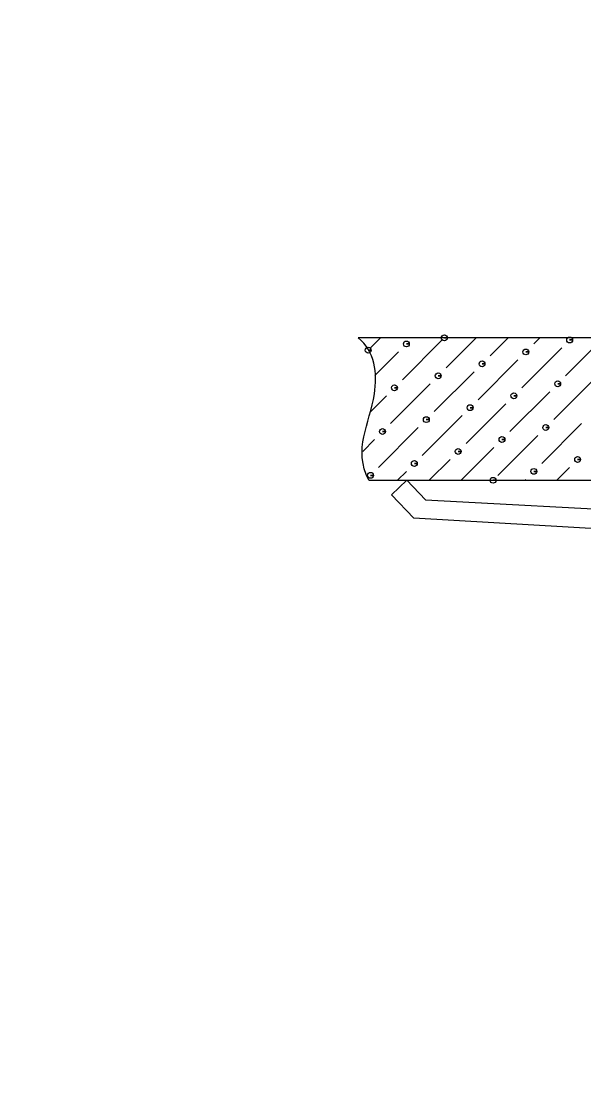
# Model space of a CAD drawing. Header units: millimetres. Extents: x 164 to 1139, y 316 to 1000.
# Drawn here: x 709.12 to 734.05, y 746.01 to 793.48 of the extents above; entities that cross this region are included whole.
import ezdxf

# ---------------------------------------------------------------- set-up
doc = ezdxf.new("R2010")
doc.units = ezdxf.units.MM
doc.linetypes.add('ACAD_ISO02W100', pattern=[15, 12, -3])
for name, color, linetype, lineweight in [('尺寸標注', 1, 'Continuous', 30), ('細實線', 1, 'Continuous', 13), ('虚线', 2, 'ACAD_ISO02W100', 30)]:
    doc.layers.add(name, color=color, linetype=linetype, lineweight=lineweight)
doc.styles.add('DIM', font='txt.shx', dxfattribs={"width": 0.7, "bigfont": 'chineset.shx'})
doc.dimstyles.new('mm+in(开孔纸尺寸)', dxfattribs={"dimscale": 3, "dimtxt": 3.8, "dimasz": 2, "dimexe": 1.25, "dimexo": 0.625, "dimgap": 2, "dimtad": 1, "dimtxsty": 'DIM', "dimcen": 0, "dimclrd": 256, "dimclre": 256, "dimclrt": 3, "dimadec": 0, "dimazin": 0, "dimtfac": 1, "dimtmove": 0, "dimatfit": 1, "dimfxl": 1, "dimlwd": -1, "dimarcsym": 0})

# ---------------------------------------------------------------- blocks, each defined once
blk = doc.blocks.new('*D19')
at = {"layer": 'Defpoints', "color": 0}
for p in [(798.681, 916.169), (454.981, 691.54), (798.681, 691.477)]:
    blk.add_point(p, dxfattribs=at)
at = {"layer": '尺寸標注', "lineweight": -2}
for p, q in [((454.981, 693.415), (454.981, 919.919)), ((798.681, 693.352), (798.681, 919.919))]:
    blk.add_line(p, q, dxfattribs=at)
at = {"layer": '尺寸標注'}
blk.add_line((460.981, 916.169), (792.681, 916.169), dxfattribs=at)
for points in [[(460.981, 917.169), (460.981, 915.169), (454.981, 916.169)], [(792.681, 915.169), (792.681, 917.169), (798.681, 916.169)]]:
    blk.add_solid(points, dxfattribs=at)
at = {"layer": '尺寸標注', "color": 3, "insert": (626.831, 928.819), "char_height": 11.4, "attachment_point": 5, "style": 'DIM'}
blk.add_mtext('343,7mm [13 9/16"]', dxfattribs=at)
blk = doc.blocks.new('*D20')
at = {"layer": 'Defpoints', "color": 0}
for p in [(792.331, 883.169), (461.331, 691.477), (792.331, 691.477)]:
    blk.add_point(p, dxfattribs=at)
at = {"layer": '尺寸標注', "lineweight": -2}
for p, q in [((461.331, 693.352), (461.331, 886.919)), ((792.331, 693.352), (792.331, 886.919))]:
    blk.add_line(p, q, dxfattribs=at)
at = {"layer": '尺寸標注'}
blk.add_line((467.331, 883.169), (786.331, 883.169), dxfattribs=at)
for points in [[(467.331, 884.169), (467.331, 882.169), (461.331, 883.169)], [(786.331, 882.169), (786.331, 884.169), (792.331, 883.169)]]:
    blk.add_solid(points, dxfattribs=at)
at = {"layer": '尺寸標注', "color": 3, "insert": (626.831, 894.869), "char_height": 11.4, "attachment_point": 5, "style": 'DIM'}
blk.add_mtext('331mm [13 1/16"]', dxfattribs=at)
blk = doc.blocks.new('*D23')
at = {"layer": 'Defpoints', "color": 0}
for p in [(785.981, 849.669), (467.681, 691.477), (785.981, 691.477)]:
    blk.add_point(p, dxfattribs=at)
at = {"layer": '尺寸標注', "lineweight": -2}
for p, q in [((467.681, 693.352), (467.681, 853.419)), ((785.981, 693.352), (785.981, 853.419))]:
    blk.add_line(p, q, dxfattribs=at)
at = {"layer": '尺寸標注'}
blk.add_line((473.681, 849.669), (779.981, 849.669), dxfattribs=at)
for points in [[(473.681, 850.669), (473.681, 848.669), (467.681, 849.669)], [(779.981, 848.669), (779.981, 850.669), (785.981, 849.669)]]:
    blk.add_solid(points, dxfattribs=at)
at = {"layer": '尺寸標注', "color": 3, "insert": (626.831, 862.319), "char_height": 11.4, "attachment_point": 5, "style": 'DIM'}
blk.add_mtext('318,3mm [12 9/16"]', dxfattribs=at)
blk = doc.blocks.new('*D24')
at = {"layer": 'Defpoints', "color": 0}
for p in [(626.769, 833.327), (626.749, 549.627), (922.186, 549.627)]:
    blk.add_point(p, dxfattribs=at)
at = {"layer": '尺寸標注', "lineweight": -2}
for p, q in [((628.644, 833.327), (925.936, 833.327)), ((628.624, 549.627), (925.936, 549.627))]:
    blk.add_line(p, q, dxfattribs=at)
at = {"layer": '尺寸標注'}
blk.add_line((922.186, 827.327), (922.186, 555.627), dxfattribs=at)
for points in [[(923.186, 827.327), (921.186, 827.327), (922.186, 833.327)], [(921.186, 555.627), (923.186, 555.627), (922.186, 549.627)]]:
    blk.add_solid(points, dxfattribs=at)
at = {"layer": '尺寸標注', "color": 3, "insert": (909.536, 691.477), "char_height": 11.4, "attachment_point": 5, "rotation": 90, "style": 'DIM'}
blk.add_mtext('283,7mm [11 3/16"]', dxfattribs=at)
blk = doc.blocks.new('*D25')
at = {"layer": 'Defpoints', "color": 0}
for p in [(626.77, 826.977), (884.186, 826.977), (626.831, 555.977)]:
    blk.add_point(p, dxfattribs=at)
at = {"layer": '尺寸標注', "lineweight": -2}
for p, q in [((628.645, 826.977), (887.936, 826.977)), ((628.706, 555.977), (887.936, 555.977))]:
    blk.add_line(p, q, dxfattribs=at)
at = {"layer": '尺寸標注'}
blk.add_line((884.186, 561.977), (884.186, 820.977), dxfattribs=at)
for points in [[(885.186, 820.977), (883.186, 820.977), (884.186, 826.977)], [(883.186, 561.977), (885.186, 561.977), (884.186, 555.977)]]:
    blk.add_solid(points, dxfattribs=at)
at = {"layer": '尺寸標注', "color": 3, "insert": (872.486, 691.477), "char_height": 11.4, "attachment_point": 5, "rotation": 90, "style": 'DIM'}
blk.add_mtext('271mm [10 11/16"]', dxfattribs=at)
blk = doc.blocks.new('*D26')
at = {"layer": 'Defpoints', "color": 0}
for p in [(626.831, 820.627), (626.828, 562.327), (846.852, 562.327)]:
    blk.add_point(p, dxfattribs=at)
at = {"layer": '尺寸標注', "lineweight": -2}
for p, q in [((628.706, 820.627), (850.602, 820.627)), ((628.703, 562.327), (850.602, 562.327))]:
    blk.add_line(p, q, dxfattribs=at)
at = {"layer": '尺寸標注'}
blk.add_line((846.852, 814.627), (846.852, 568.327), dxfattribs=at)
for points in [[(847.852, 814.627), (845.852, 814.627), (846.852, 820.627)], [(845.852, 568.327), (847.852, 568.327), (846.852, 562.327)]]:
    blk.add_solid(points, dxfattribs=at)
at = {"layer": '尺寸標注', "color": 3, "insert": (834.202, 691.477), "char_height": 11.4, "attachment_point": 5, "rotation": 90, "style": 'DIM'}
blk.add_mtext('258,3mm [10 3/16"]', dxfattribs=at)

msp = doc.modelspace()

# ---------------------------------------------------------------- linework, layer by layer
msp.add_lwpolyline([(798.111, 736.864, 0.387312), (708.298, 830.573, 0.033804), (545.364, 830.573, 0.387312), (455.551, 736.864, 0.012565), (455.551, 646.09, 0.387312), (545.364, 552.381, 0.033804), (708.298, 552.381, 0.387312), (798.111, 646.09, 0.012565)], format="xyb", close=True)
at = {"layer": '細實線'}
for points, knots in [([(727.879, 779.44), (727.879, 779.44), (728.009, 779.44), (728.009, 779.44), (728.009, 779.44), (728.009, 779.512), (727.95, 779.57), (727.879, 779.57), (727.879, 779.57), (727.807, 779.57), (727.749, 779.512), (727.749, 779.44), (727.749, 779.44), (727.749, 779.368), (727.807, 779.31), (727.879, 779.31), (727.879, 779.31), (727.95, 779.31), (728.009, 779.368), (728.009, 779.44), (728.009, 779.44), (728.009, 779.44), (727.879, 779.44), (727.879, 779.44)], [0, 0, 0, 0, 0.142857, 0.142857, 0.142857, 0.142857, 0.285714, 0.285714, 0.285714, 0.285714, 0.428571, 0.428571, 0.428571, 0.428571, 0.571429, 0.571429, 0.571429, 0.571429, 0.714286, 0.714286, 0.714286, 0.714286, 1, 1, 1, 1]), ([(733.437, 779.346), (733.437, 779.346), (733.567, 779.346), (733.567, 779.346), (733.567, 779.346), (733.567, 779.418), (733.508, 779.477), (733.437, 779.477), (733.437, 779.477), (733.365, 779.477), (733.307, 779.418), (733.307, 779.346), (733.307, 779.346), (733.307, 779.275), (733.365, 779.217), (733.437, 779.217), (733.437, 779.217), (733.508, 779.217), (733.567, 779.275), (733.567, 779.346), (733.567, 779.346), (733.567, 779.346), (733.437, 779.346), (733.437, 779.346)], [0, 0, 0, 0, 0.142857, 0.142857, 0.142857, 0.142857, 0.285714, 0.285714, 0.285714, 0.285714, 0.428571, 0.428571, 0.428571, 0.428571, 0.571429, 0.571429, 0.571429, 0.571429, 0.714286, 0.714286, 0.714286, 0.714286, 1, 1, 1, 1]), ([(724.531, 773.123), (723.818, 774.495), (724.571, 775.625), (724.776, 776.952), (724.776, 776.952), (724.917, 777.862), (724.799, 778.866), (724.057, 779.439)], [0, 0, 0, 0, 0.333333, 0.333333, 0.333333, 0.333333, 1, 1, 1, 1]), ([(724.504, 778.891), (724.504, 778.891), (724.634, 778.891), (724.634, 778.891), (724.634, 778.891), (724.634, 778.963), (724.576, 779.021), (724.504, 779.021), (724.504, 779.021), (724.432, 779.021), (724.374, 778.963), (724.374, 778.891), (724.374, 778.891), (724.374, 778.819), (724.432, 778.761), (724.504, 778.761), (724.504, 778.761), (724.576, 778.761), (724.634, 778.819), (724.634, 778.891), (724.634, 778.891), (724.634, 778.891), (724.504, 778.891), (724.504, 778.891)], [0, 0, 0, 0, 0.142857, 0.142857, 0.142857, 0.142857, 0.285714, 0.285714, 0.285714, 0.285714, 0.428571, 0.428571, 0.428571, 0.428571, 0.571429, 0.571429, 0.571429, 0.571429, 0.714286, 0.714286, 0.714286, 0.714286, 1, 1, 1, 1]), ([(726.195, 779.17), (726.195, 779.17), (726.326, 779.17), (726.326, 779.17), (726.326, 779.17), (726.326, 779.241), (726.267, 779.3), (726.195, 779.3), (726.195, 779.3), (726.124, 779.3), (726.066, 779.241), (726.066, 779.17), (726.066, 779.17), (726.066, 779.098), (726.124, 779.04), (726.195, 779.04), (726.195, 779.04), (726.267, 779.04), (726.326, 779.098), (726.326, 779.17), (726.326, 779.17), (726.326, 779.17), (726.195, 779.17), (726.195, 779.17)], [0, 0, 0, 0, 0.142857, 0.142857, 0.142857, 0.142857, 0.285714, 0.285714, 0.285714, 0.285714, 0.428571, 0.428571, 0.428571, 0.428571, 0.571429, 0.571429, 0.571429, 0.571429, 0.714286, 0.714286, 0.714286, 0.714286, 1, 1, 1, 1]), ([(731.493, 778.816), (731.493, 778.816), (731.624, 778.816), (731.624, 778.816), (731.624, 778.816), (731.624, 778.888), (731.565, 778.946), (731.493, 778.946), (731.493, 778.946), (731.422, 778.946), (731.363, 778.888), (731.363, 778.816), (731.363, 778.816), (731.363, 778.744), (731.422, 778.686), (731.493, 778.686), (731.493, 778.686), (731.565, 778.686), (731.624, 778.744), (731.624, 778.816), (731.624, 778.816), (731.624, 778.816), (731.493, 778.816), (731.493, 778.816)], [0, 0, 0, 0, 0.142857, 0.142857, 0.142857, 0.142857, 0.285714, 0.285714, 0.285714, 0.285714, 0.428571, 0.428571, 0.428571, 0.428571, 0.571429, 0.571429, 0.571429, 0.571429, 0.714286, 0.714286, 0.714286, 0.714286, 1, 1, 1, 1]), ([(729.552, 778.287), (729.552, 778.287), (729.681, 778.287), (729.681, 778.287), (729.681, 778.287), (729.681, 778.358), (729.623, 778.417), (729.552, 778.417), (729.552, 778.417), (729.48, 778.417), (729.421, 778.358), (729.421, 778.287), (729.421, 778.287), (729.421, 778.215), (729.48, 778.157), (729.552, 778.157), (729.552, 778.157), (729.623, 778.157), (729.681, 778.215), (729.681, 778.287), (729.681, 778.287), (729.681, 778.287), (729.552, 778.287), (729.552, 778.287)], [0, 0, 0, 0, 0.142857, 0.142857, 0.142857, 0.142857, 0.285714, 0.285714, 0.285714, 0.285714, 0.428571, 0.428571, 0.428571, 0.428571, 0.571429, 0.571429, 0.571429, 0.571429, 0.714286, 0.714286, 0.714286, 0.714286, 1, 1, 1, 1]), ([(727.608, 777.756), (727.608, 777.756), (727.738, 777.756), (727.738, 777.756), (727.738, 777.756), (727.738, 777.828), (727.68, 777.886), (727.608, 777.886), (727.608, 777.886), (727.537, 777.886), (727.478, 777.828), (727.478, 777.756), (727.478, 777.756), (727.478, 777.684), (727.537, 777.626), (727.608, 777.626), (727.608, 777.626), (727.68, 777.626), (727.738, 777.684), (727.738, 777.756), (727.738, 777.756), (727.738, 777.756), (727.608, 777.756), (727.608, 777.756)], [0, 0, 0, 0, 0.142857, 0.142857, 0.142857, 0.142857, 0.285714, 0.285714, 0.285714, 0.285714, 0.428571, 0.428571, 0.428571, 0.428571, 0.571429, 0.571429, 0.571429, 0.571429, 0.714286, 0.714286, 0.714286, 0.714286, 1, 1, 1, 1]), ([(725.666, 777.227), (725.666, 777.227), (725.796, 777.227), (725.796, 777.227), (725.796, 777.227), (725.796, 777.298), (725.738, 777.357), (725.666, 777.357), (725.666, 777.357), (725.595, 777.357), (725.536, 777.298), (725.536, 777.227), (725.536, 777.227), (725.536, 777.155), (725.595, 777.097), (725.666, 777.097), (725.666, 777.097), (725.738, 777.097), (725.796, 777.155), (725.796, 777.227), (725.796, 777.227), (725.796, 777.227), (725.666, 777.227), (725.666, 777.227)], [0, 0, 0, 0, 0.142857, 0.142857, 0.142857, 0.142857, 0.285714, 0.285714, 0.285714, 0.285714, 0.428571, 0.428571, 0.428571, 0.428571, 0.571429, 0.571429, 0.571429, 0.571429, 0.714286, 0.714286, 0.714286, 0.714286, 1, 1, 1, 1]), ([(732.907, 777.404), (732.907, 777.404), (733.037, 777.404), (733.037, 777.404), (733.037, 777.404), (733.037, 777.475), (732.979, 777.534), (732.907, 777.534), (732.907, 777.534), (732.835, 777.534), (732.777, 777.475), (732.777, 777.404), (732.777, 777.404), (732.777, 777.332), (732.835, 777.274), (732.907, 777.274), (732.907, 777.274), (732.979, 777.274), (733.037, 777.332), (733.037, 777.404), (733.037, 777.404), (733.037, 777.404), (732.907, 777.404), (732.907, 777.404)], [0, 0, 0, 0, 0.142857, 0.142857, 0.142857, 0.142857, 0.285714, 0.285714, 0.285714, 0.285714, 0.428571, 0.428571, 0.428571, 0.428571, 0.571429, 0.571429, 0.571429, 0.571429, 0.714286, 0.714286, 0.714286, 0.714286, 1, 1, 1, 1]), ([(730.964, 776.873), (730.964, 776.873), (731.094, 776.873), (731.094, 776.873), (731.094, 776.873), (731.094, 776.944), (731.036, 777.003), (730.964, 777.003), (730.964, 777.003), (730.892, 777.003), (730.834, 776.944), (730.834, 776.873), (730.834, 776.873), (730.834, 776.801), (730.892, 776.743), (730.964, 776.743), (730.964, 776.743), (731.036, 776.743), (731.094, 776.801), (731.094, 776.873), (731.094, 776.873), (731.094, 776.873), (730.964, 776.873), (730.964, 776.873)], [0, 0, 0, 0, 0.142857, 0.142857, 0.142857, 0.142857, 0.285714, 0.285714, 0.285714, 0.285714, 0.428571, 0.428571, 0.428571, 0.428571, 0.571429, 0.571429, 0.571429, 0.571429, 0.714286, 0.714286, 0.714286, 0.714286, 1, 1, 1, 1]), ([(729.022, 776.343), (729.022, 776.343), (729.152, 776.343), (729.152, 776.343), (729.152, 776.343), (729.152, 776.415), (729.094, 776.474), (729.022, 776.474), (729.022, 776.474), (728.95, 776.474), (728.892, 776.415), (728.892, 776.343), (728.892, 776.343), (728.892, 776.272), (728.95, 776.214), (729.022, 776.214), (729.022, 776.214), (729.094, 776.214), (729.152, 776.272), (729.152, 776.343), (729.152, 776.343), (729.152, 776.343), (729.022, 776.343), (729.022, 776.343)], [0, 0, 0, 0, 0.142857, 0.142857, 0.142857, 0.142857, 0.285714, 0.285714, 0.285714, 0.285714, 0.428571, 0.428571, 0.428571, 0.428571, 0.571429, 0.571429, 0.571429, 0.571429, 0.714286, 0.714286, 0.714286, 0.714286, 1, 1, 1, 1]), ([(727.079, 775.814), (727.079, 775.814), (727.209, 775.814), (727.209, 775.814), (727.209, 775.814), (727.209, 775.886), (727.15, 775.944), (727.079, 775.944), (727.079, 775.944), (727.007, 775.944), (726.949, 775.886), (726.949, 775.814), (726.949, 775.814), (726.949, 775.742), (727.007, 775.684), (727.079, 775.684), (727.079, 775.684), (727.15, 775.684), (727.209, 775.742), (727.209, 775.814), (727.209, 775.814), (727.209, 775.814), (727.079, 775.814), (727.079, 775.814)], [0, 0, 0, 0, 0.142857, 0.142857, 0.142857, 0.142857, 0.285714, 0.285714, 0.285714, 0.285714, 0.428571, 0.428571, 0.428571, 0.428571, 0.571429, 0.571429, 0.571429, 0.571429, 0.714286, 0.714286, 0.714286, 0.714286, 1, 1, 1, 1]), ([(725.137, 775.284), (725.137, 775.284), (725.267, 775.284), (725.267, 775.284), (725.267, 775.284), (725.267, 775.356), (725.208, 775.415), (725.137, 775.415), (725.137, 775.415), (725.065, 775.415), (725.007, 775.356), (725.007, 775.284), (725.007, 775.284), (725.007, 775.213), (725.065, 775.154), (725.137, 775.154), (725.137, 775.154), (725.208, 775.154), (725.267, 775.213), (725.267, 775.284), (725.267, 775.284), (725.267, 775.284), (725.137, 775.284), (725.137, 775.284)], [0, 0, 0, 0, 0.142857, 0.142857, 0.142857, 0.142857, 0.285714, 0.285714, 0.285714, 0.285714, 0.428571, 0.428571, 0.428571, 0.428571, 0.571429, 0.571429, 0.571429, 0.571429, 0.714286, 0.714286, 0.714286, 0.714286, 1, 1, 1, 1]), ([(732.377, 775.46), (732.377, 775.46), (732.507, 775.46), (732.507, 775.46), (732.507, 775.46), (732.507, 775.532), (732.448, 775.591), (732.377, 775.591), (732.377, 775.591), (732.305, 775.591), (732.247, 775.532), (732.247, 775.46), (732.247, 775.46), (732.247, 775.389), (732.305, 775.33), (732.377, 775.33), (732.377, 775.33), (732.448, 775.33), (732.507, 775.389), (732.507, 775.46), (732.507, 775.46), (732.507, 775.46), (732.377, 775.46), (732.377, 775.46)], [0, 0, 0, 0, 0.142857, 0.142857, 0.142857, 0.142857, 0.285714, 0.285714, 0.285714, 0.285714, 0.428571, 0.428571, 0.428571, 0.428571, 0.571429, 0.571429, 0.571429, 0.571429, 0.714286, 0.714286, 0.714286, 0.714286, 1, 1, 1, 1]), ([(730.435, 774.931), (730.435, 774.931), (730.565, 774.931), (730.565, 774.931), (730.565, 774.931), (730.565, 775.003), (730.506, 775.061), (730.435, 775.061), (730.435, 775.061), (730.363, 775.061), (730.305, 775.003), (730.305, 774.931), (730.305, 774.931), (730.305, 774.859), (730.363, 774.801), (730.435, 774.801), (730.435, 774.801), (730.506, 774.801), (730.565, 774.859), (730.565, 774.931), (730.565, 774.931), (730.565, 774.931), (730.435, 774.931), (730.435, 774.931)], [0, 0, 0, 0, 0.142857, 0.142857, 0.142857, 0.142857, 0.285714, 0.285714, 0.285714, 0.285714, 0.428571, 0.428571, 0.428571, 0.428571, 0.571429, 0.571429, 0.571429, 0.571429, 0.714286, 0.714286, 0.714286, 0.714286, 1, 1, 1, 1]), ([(728.491, 774.401), (728.491, 774.401), (728.622, 774.401), (728.622, 774.401), (728.622, 774.401), (728.622, 774.473), (728.563, 774.531), (728.491, 774.531), (728.491, 774.531), (728.42, 774.531), (728.361, 774.473), (728.361, 774.401), (728.361, 774.401), (728.361, 774.33), (728.42, 774.271), (728.491, 774.271), (728.491, 774.271), (728.563, 774.271), (728.622, 774.33), (728.622, 774.401), (728.622, 774.401), (728.622, 774.401), (728.491, 774.401), (728.491, 774.401)], [0, 0, 0, 0, 0.142857, 0.142857, 0.142857, 0.142857, 0.285714, 0.285714, 0.285714, 0.285714, 0.428571, 0.428571, 0.428571, 0.428571, 0.571429, 0.571429, 0.571429, 0.571429, 0.714286, 0.714286, 0.714286, 0.714286, 1, 1, 1, 1]), ([(726.548, 773.871), (726.548, 773.871), (726.678, 773.871), (726.678, 773.871), (726.678, 773.871), (726.678, 773.942), (726.62, 774.001), (726.548, 774.001), (726.548, 774.001), (726.477, 774.001), (726.418, 773.942), (726.418, 773.871), (726.418, 773.871), (726.418, 773.799), (726.477, 773.741), (726.548, 773.741), (726.548, 773.741), (726.62, 773.741), (726.678, 773.799), (726.678, 773.871), (726.678, 773.871), (726.678, 773.871), (726.548, 773.871), (726.548, 773.871)], [0, 0, 0, 0, 0.142857, 0.142857, 0.142857, 0.142857, 0.285714, 0.285714, 0.285714, 0.285714, 0.428571, 0.428571, 0.428571, 0.428571, 0.571429, 0.571429, 0.571429, 0.571429, 0.714286, 0.714286, 0.714286, 0.714286, 1, 1, 1, 1]), ([(733.79, 774.048), (733.79, 774.048), (733.92, 774.048), (733.92, 774.048), (733.92, 774.048), (733.92, 774.119), (733.862, 774.178), (733.79, 774.178), (733.79, 774.178), (733.719, 774.178), (733.66, 774.119), (733.66, 774.048), (733.66, 774.048), (733.66, 773.976), (733.719, 773.918), (733.79, 773.918), (733.79, 773.918), (733.862, 773.918), (733.92, 773.976), (733.92, 774.048), (733.92, 774.048), (733.92, 774.048), (733.79, 774.048), (733.79, 774.048)], [0, 0, 0, 0, 0.142857, 0.142857, 0.142857, 0.142857, 0.285714, 0.285714, 0.285714, 0.285714, 0.428571, 0.428571, 0.428571, 0.428571, 0.571429, 0.571429, 0.571429, 0.571429, 0.714286, 0.714286, 0.714286, 0.714286, 1, 1, 1, 1]), ([(724.606, 773.342), (724.606, 773.342), (724.736, 773.342), (724.736, 773.342), (724.736, 773.342), (724.736, 773.413), (724.678, 773.472), (724.606, 773.472), (724.606, 773.472), (724.535, 773.472), (724.476, 773.413), (724.476, 773.342), (724.476, 773.342), (724.476, 773.27), (724.535, 773.211), (724.606, 773.211), (724.606, 773.211), (724.678, 773.211), (724.736, 773.27), (724.736, 773.342), (724.736, 773.342), (724.736, 773.342), (724.606, 773.342), (724.606, 773.342)], [0, 0, 0, 0, 0.142857, 0.142857, 0.142857, 0.142857, 0.285714, 0.285714, 0.285714, 0.285714, 0.428571, 0.428571, 0.428571, 0.428571, 0.571429, 0.571429, 0.571429, 0.571429, 0.714286, 0.714286, 0.714286, 0.714286, 1, 1, 1, 1]), ([(731.847, 773.518), (731.847, 773.518), (731.977, 773.518), (731.977, 773.518), (731.977, 773.518), (731.977, 773.59), (731.919, 773.648), (731.847, 773.648), (731.847, 773.648), (731.776, 773.648), (731.717, 773.59), (731.717, 773.518), (731.717, 773.518), (731.717, 773.447), (731.776, 773.388), (731.847, 773.388), (731.847, 773.388), (731.919, 773.388), (731.977, 773.447), (731.977, 773.518), (731.977, 773.518), (731.977, 773.518), (731.847, 773.518), (731.847, 773.518)], [0, 0, 0, 0, 0.142857, 0.142857, 0.142857, 0.142857, 0.285714, 0.285714, 0.285714, 0.285714, 0.428571, 0.428571, 0.428571, 0.428571, 0.571429, 0.571429, 0.571429, 0.571429, 0.714286, 0.714286, 0.714286, 0.714286, 1, 1, 1, 1]), ([(730.039, 773.123), (730.039, 773.123), (730.169, 773.123), (730.169, 773.123), (730.169, 773.123), (730.169, 773.195), (730.111, 773.253), (730.039, 773.253), (730.039, 773.253), (729.968, 773.253), (729.909, 773.195), (729.909, 773.123), (729.909, 773.123), (729.909, 773.051), (729.968, 772.993), (730.039, 772.993), (730.039, 772.993), (730.111, 772.993), (730.169, 773.051), (730.169, 773.123), (730.169, 773.123), (730.169, 773.123), (730.039, 773.123), (730.039, 773.123)], [0, 0, 0, 0, 0.142857, 0.142857, 0.142857, 0.142857, 0.285714, 0.285714, 0.285714, 0.285714, 0.428571, 0.428571, 0.428571, 0.428571, 0.571429, 0.571429, 0.571429, 0.571429, 0.714286, 0.714286, 0.714286, 0.714286, 1, 1, 1, 1])]:
    msp.add_open_spline(points, degree=3, knots=knots, dxfattribs=at)
for points in [[(749.269, 779.44), (749.269, 779.44), (724.058, 779.44), (724.058, 779.44)], [(724.606, 778.993), (724.606, 778.993), (725.053, 779.44), (725.053, 779.44)], [(726.018, 777.58), (726.018, 777.58), (727.785, 779.346), (727.785, 779.346)], [(727.962, 778.11), (727.962, 778.11), (729.292, 779.44), (729.292, 779.44)], [(729.905, 778.639), (729.905, 778.639), (730.705, 779.44), (730.705, 779.44)], [(731.316, 777.227), (731.316, 777.227), (733.083, 778.993), (733.083, 778.993)], [(731.847, 779.17), (731.847, 779.17), (732.117, 779.44), (732.117, 779.44)], [(733.259, 777.756), (733.259, 777.756), (734.943, 779.44), (734.943, 779.44)], [(724.802, 777.777), (724.802, 777.777), (725.842, 778.816), (725.842, 778.816)], [(729.374, 776.697), (729.374, 776.697), (731.141, 778.463), (731.141, 778.463)], [(727.431, 776.167), (727.431, 776.167), (729.197, 777.933), (729.197, 777.933)], [(732.73, 775.814), (732.73, 775.814), (734.496, 777.58), (734.496, 777.58)], [(725.489, 775.637), (725.489, 775.637), (727.254, 777.404), (727.254, 777.404)], [(724.604, 776.166), (724.604, 776.166), (725.312, 776.873), (725.312, 776.873)], [(730.787, 775.284), (730.787, 775.284), (732.553, 777.05), (732.553, 777.05)], [(728.845, 774.754), (728.845, 774.754), (730.611, 776.52), (730.611, 776.52)], [(726.902, 774.225), (726.902, 774.225), (728.668, 775.991), (728.668, 775.991)], [(724.96, 773.695), (724.96, 773.695), (726.725, 775.46), (726.725, 775.46)], [(732.199, 773.871), (732.199, 773.871), (733.967, 775.637), (733.967, 775.637)], [(724.258, 774.407), (724.258, 774.407), (724.783, 774.931), (724.783, 774.931)], [(730.257, 773.342), (730.257, 773.342), (732.024, 775.108), (732.024, 775.108)], [(728.626, 773.123), (728.626, 773.123), (730.08, 774.578), (730.08, 774.578)], [(727.213, 773.123), (727.213, 773.123), (728.139, 774.048), (728.139, 774.048)], [(725.8, 773.123), (725.8, 773.123), (726.195, 773.518), (726.195, 773.518)], [(732.864, 773.123), (732.864, 773.123), (733.436, 773.695), (733.436, 773.695)], [(724.533, 773.123), (724.533, 773.123), (750.323, 773.123), (750.323, 773.123)], [(726.209, 773.123), (726.209, 773.123), (725.532, 772.471), (725.532, 772.471)], [(727.049, 772.25), (727.049, 772.25), (726.209, 773.123), (726.209, 773.123)], [(731.452, 773.123), (731.452, 773.123), (731.493, 773.164), (731.493, 773.164)], [(725.532, 772.471), (725.532, 772.471), (726.525, 771.439), (726.525, 771.439)], [(727.049, 772.25), (727.049, 772.25), (746.888, 771.187), (746.888, 771.187)], [(747.311, 770.229), (747.311, 770.229), (726.524, 771.439), (726.524, 771.439)]]:
    msp.add_open_spline(points, degree=3, dxfattribs=at)
at = {"layer": '虚线'}
msp.add_lwpolyline([(791.763, 736.705, 0.387312), (707.869, 824.238, 0.033804), (545.793, 824.238, 0.387312), (461.899, 736.705, 0.012565), (461.899, 646.25, 0.387312), (545.793, 558.717, 0.033804), (707.869, 558.717, 0.387312), (791.763, 646.25, 0.012565)], format="xyb", close=True, dxfattribs=at)
at = {"layer": '虚线', "color": 3, "linetype": 'ByBlock'}
msp.add_lwpolyline([(785.415, 736.545, 0.387312), (707.44, 817.902, 0.033804), (546.222, 817.902, 0.387312), (468.247, 736.545, 0.012565), (468.247, 646.409, 0.387312), (546.222, 565.052, 0.033804), (707.44, 565.052, 0.387312), (785.415, 646.409, 0.012565)], format="xyb", close=True, dxfattribs=at)

# ---------------------------------------------------------------- dimensions: what is measured, and where the dimension line sits
at = {"layer": '尺寸標注'}
for base, p1, p2, picture, middle in [((798.681, 916.169), (454.981, 691.54), (798.681, 691.477), '*D19', (626.831, 916.169)), ((792.331, 883.169), (461.331, 691.477), (792.331, 691.477), '*D20', (626.831, 883.169))]:
    dim = msp.add_linear_dim(base=base, p1=p1, p2=p2, dimstyle='mm+in(开孔纸尺寸)', override={"dimpost": 'mm', "dimtofl": 0}, dxfattribs=at)
    dim.commit()
    dim.dimension.update_dxf_attribs({"geometry": picture, "text_midpoint": middle, "dimtype": 160})
dim = msp.add_linear_dim(base=(785.981, 849.669), p1=(467.681, 691.477), p2=(785.981, 691.477), dimstyle='mm+in(开孔纸尺寸)', override={"dimpost": 'mm', "dimtofl": 0}, dxfattribs=at)
dim.commit()
dim.dimension.update_dxf_attribs({"geometry": '*D23', "text_midpoint": (626.831, 862.319)})
for base, p1, p2, picture, middle in [((922.186, 549.627), (626.769, 833.327), (626.749, 549.627), '*D24', (922.186, 691.477)), ((884.186, 826.977), (626.831, 555.977), (626.77, 826.977), '*D25', (884.186, 691.477)), ((846.852, 562.327), (626.831, 820.627), (626.828, 562.327), '*D26', (846.852, 691.477))]:
    dim = msp.add_linear_dim(base=base, p1=p1, p2=p2, angle=90, dimstyle='mm+in(开孔纸尺寸)', override={"dimpost": 'mm', "dimtofl": 0}, dxfattribs=at)
    dim.commit()
    dim.dimension.update_dxf_attribs({"geometry": picture, "text_midpoint": middle, "dimtype": 160})

doc.saveas('drawing.dxf')
